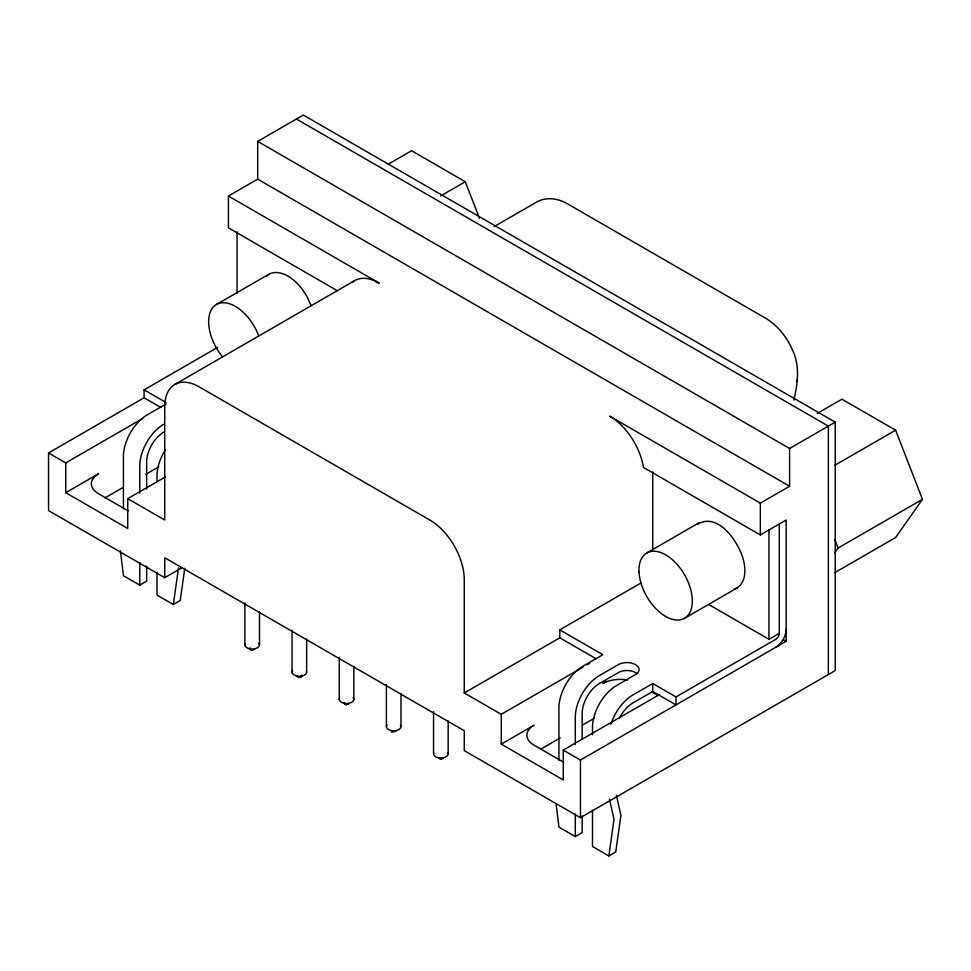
<?xml version="1.0" encoding="UTF-8"?>
<svg xmlns="http://www.w3.org/2000/svg" width="971" height="971" viewBox="0 0 971 971"><rect width="100%" height="100%" fill="white"/><g stroke="black" fill="none" stroke-linecap="round" stroke-linejoin="round"><path stroke-width="1.46" d="M793.89 400.088C797.689 383.618 800.116 365.824 792.518 350.009C786.862 337.228 777.868 325.673 765.84 318.342L567.319 203.728C558.228 198.436 546.515 196.591 536.987 201.871L494.13 226.607M156.999 572.429L156.999 595.077L173.348 604.508L178.518 567.829M184.781 568.253L180.23 600.539L173.348 604.508M592.504 810.275L592.504 846.506L608.853 855.949L614.024 819.269L609.497 799.267M796.997 381.385L797.264 379.722M344.135 703.016L346.016 704.679L348.905 703.587L346.016 704.679L344.511 704.096L344.28 702.737M438.419 757.756L440.846 759.164L443.286 757.756M249.96 648.276L249.96 649.393L251.695 650.218L254.572 649.126L251.695 650.218L249.802 649.126L250.178 648.045M834.635 552.96L838.107 548.032L922.45 499.337L895.614 430.177L841.954 399.202L817.291 413.428M922.45 499.337L895.614 537.521L834.623 572.732M443.237 758.048L441.344 759.14L438.467 758.048M266.649 276.128C272.329 270.375 281.541 272.378 287.817 276.055A37.735 21.787 60 0 1 302.418 289.504L306.69 295.961L311.145 305.671M696.984 524.583C717.678 511.365 737.802 541.138 742.973 558.301A37.735 21.787 60 0 1 742.973 580.974L740.497 585.064L737.025 587.989L684.531 618.309M257.691 141.39L789.605 448.481L789.605 486.24L257.691 179.15L257.691 141.39L303.316 115.051L835.218 422.142L835.218 670.597L580.452 817.691L464.259 750.607L464.259 730.726L164.742 557.803L164.742 577.684L181.783 567.841M337.447 290.79L228.428 227.845L228.428 196.045L257.691 179.15M388.254 164.22L411.607 150.736L465.279 181.723L479.516 218.426M222.565 356.867A37.735 21.787 60 0 1 216.448 304.493L268.955 274.186M440.616 195.96L465.279 181.723M160.87 407.48L144.084 397.794L144.084 389.844L217.65 347.375M164.742 577.684L48.55 510.6L48.55 452.947L144.266 397.685M174.829 384.455L354.403 280.777M166.09 403.972L147.531 414.69A34.082 19.675 -60 0 0 123.426 456.431L123.426 508.683M48.55 452.947L65.761 462.888L142.591 418.537M65.761 462.888L65.761 492.71L98.472 473.824A24.348 14.055 0 0 0 98.472 493.705L126.012 509.605A24.348 14.055 0 0 0 128.233 510.734M105.026 497.868L123.402 487.26M145.699 474.382L158.819 466.808M65.761 492.71L127.735 528.479L127.735 498.669L165.495 476.87M120.404 550.691L123.426 575.694L139.788 585.137L146.67 581.156L146.67 566.057M789.605 448.481L835.218 422.142M646.795 552.948L699.302 522.641M583.304 666.968L501.267 714.328L501.267 744.138L563.241 779.919L563.241 750.11L580.452 760.05L786.158 641.285L786.158 520.031L760.342 534.936L643.445 467.452A48.684 28.11 60 0 0 609.715 416.183L760.342 503.136L789.605 486.24M834.623 465.388L895.614 430.177M127.735 498.669L164.742 520.031L164.742 406.74A48.684 28.11 60 0 1 199.164 386.859L429.837 520.031A48.684 28.11 60 0 1 464.259 579.663L464.259 692.966L559.794 637.801L559.794 629.851L641.248 582.831M587.212 664.71L589.81 663.205M606.754 681.254L602.833 683.523A24.348 14.055 0 0 1 627.412 680.064M501.267 744.138L533.977 725.264A24.348 14.055 0 0 0 533.977 745.133L561.517 761.033A24.348 14.055 0 0 0 563.738 762.174M779.276 524.012L779.276 633.335A4.867 2.816 -60 0 1 775.829 639.294L675.986 696.935L652.755 683.523L632.958 694.945A34.082 19.675 -60 0 0 610.929 724.22M540.531 749.296L560.218 737.936M582.527 725.058L594.325 718.249M675.986 696.935L675.986 704.885L652.755 691.473L632.958 702.895A24.348 14.055 -60 0 0 619.595 717.957M563.241 750.11L659.588 694.471M708.891 604.617L768.947 639.294L779.276 633.335M556.092 803.6L558.932 827.134L575.293 836.565L582.175 832.596L582.175 815.992M608.853 855.949L615.748 851.98L620.906 815.288L616.391 795.285M734.185 589.021L737.025 587.989M376.105 282.343L379.054 283.01L228.428 196.045M296.422 119.02L828.336 426.111L828.336 674.578M783.548 639.78L786.158 641.285M144.084 389.844L166.029 402.516M559.794 629.851L602.833 654.697L583.037 666.13A34.082 19.675 -60 0 0 558.932 707.871L558.932 760.123M559.794 637.801L596.315 658.884M651.687 691.85L658.241 695.637M464.259 692.966L501.267 714.328M301.362 675.27L301.738 676.35L300.318 677.357L296.968 676.35L299.857 677.442L301.362 676.86L301.593 675.513M834.817 539.573L838.107 548.032M768.947 529.972L768.947 639.294M760.342 503.136L760.342 534.936M652.755 471.87L652.755 549.744M652.755 683.523L652.755 691.473M592.504 734.792L592.504 727.243A34.082 19.675 -60 0 1 616.597 685.502L635.532 674.578A12.174 7.028 0 0 0 635.532 664.637A12.174 7.028 0 0 0 618.321 664.637L599.386 675.573A34.082 19.675 -60 0 0 575.293 717.314L575.293 744.478M582.175 739.004L582.175 713.333A24.348 14.055 -60 0 1 599.386 683.523L618.321 672.587A12.174 7.028 0 0 1 636.964 673.571M580.452 760.05L580.452 817.691M575.293 813.929L575.293 836.565M448.153 720.761L448.153 753.787M433.552 711.755L433.552 753.787M400.987 693.537L400.987 726.551M386.385 684.531L386.385 726.551M353.82 666.3L353.82 699.326M339.219 657.294L339.219 699.326M306.654 639.076L306.654 672.09M292.053 630.07L292.053 672.09M259.488 611.839L259.488 644.865M244.886 602.833L244.886 644.865M237.045 231.863L237.045 293.266M156.999 481.847L156.999 475.814A34.082 19.675 -60 0 1 165.519 449.658M146.67 489.068L146.67 461.893A24.348 14.055 -60 0 1 163.881 432.083M139.788 493.05L139.788 465.874A34.082 19.675 -60 0 1 163.881 424.133M139.788 562.488L139.788 585.137M306.496 671.228A7.307 4.212 0 0 1 298.619 676.289A7.307 4.212 0 0 1 292.647 670.415M400.392 724.876A7.307 4.212 0 0 1 393.68 730.775A7.307 4.212 0 0 1 386.98 724.876M353.226 697.651A7.307 4.212 0 0 1 347.254 703.514A7.307 4.212 0 0 1 339.377 698.465M258.893 643.19A7.307 4.212 0 0 1 252.921 649.053A7.307 4.212 0 0 1 245.044 644.004M447.995 752.926A7.307 4.212 0 0 1 440.846 757.999A7.307 4.212 0 0 1 433.697 752.926M786.158 629.354A14.601 8.436 -60 0 1 775.829 647.244M352.085 282.476A48.684 28.11 60 0 1 379.054 283.01M216.448 304.493A37.735 21.787 60 0 1 258.759 335.978M396.071 730.823C393.109 732.996 387.028 731.564 396.071 730.823M639.015 571.955A37.735 21.787 60 0 0 680.258 619.838A37.735 21.787 60 0 0 677.697 565.086A37.735 21.787 60 0 0 639.015 571.955"/></g></svg>
